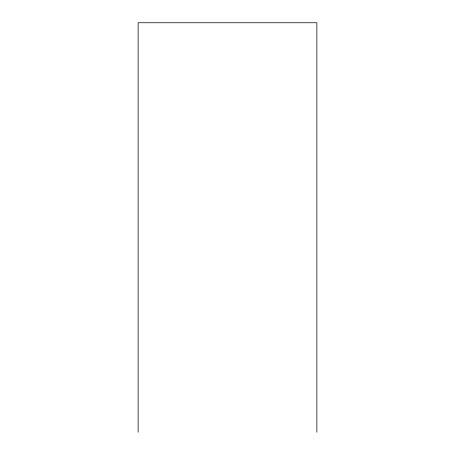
<?xml version="1.0" encoding="UTF-8"?>
<svg xmlns="http://www.w3.org/2000/svg" width="455" height="455" viewBox="0 0 455 455"><rect width="100%" height="100%" fill="white"/><g stroke="black" fill="none" stroke-linecap="round" stroke-linejoin="round"><path stroke-width="0.68" d="M316.868 432.25L316.868 22.75L138.132 22.75L138.132 432.25"/></g></svg>
